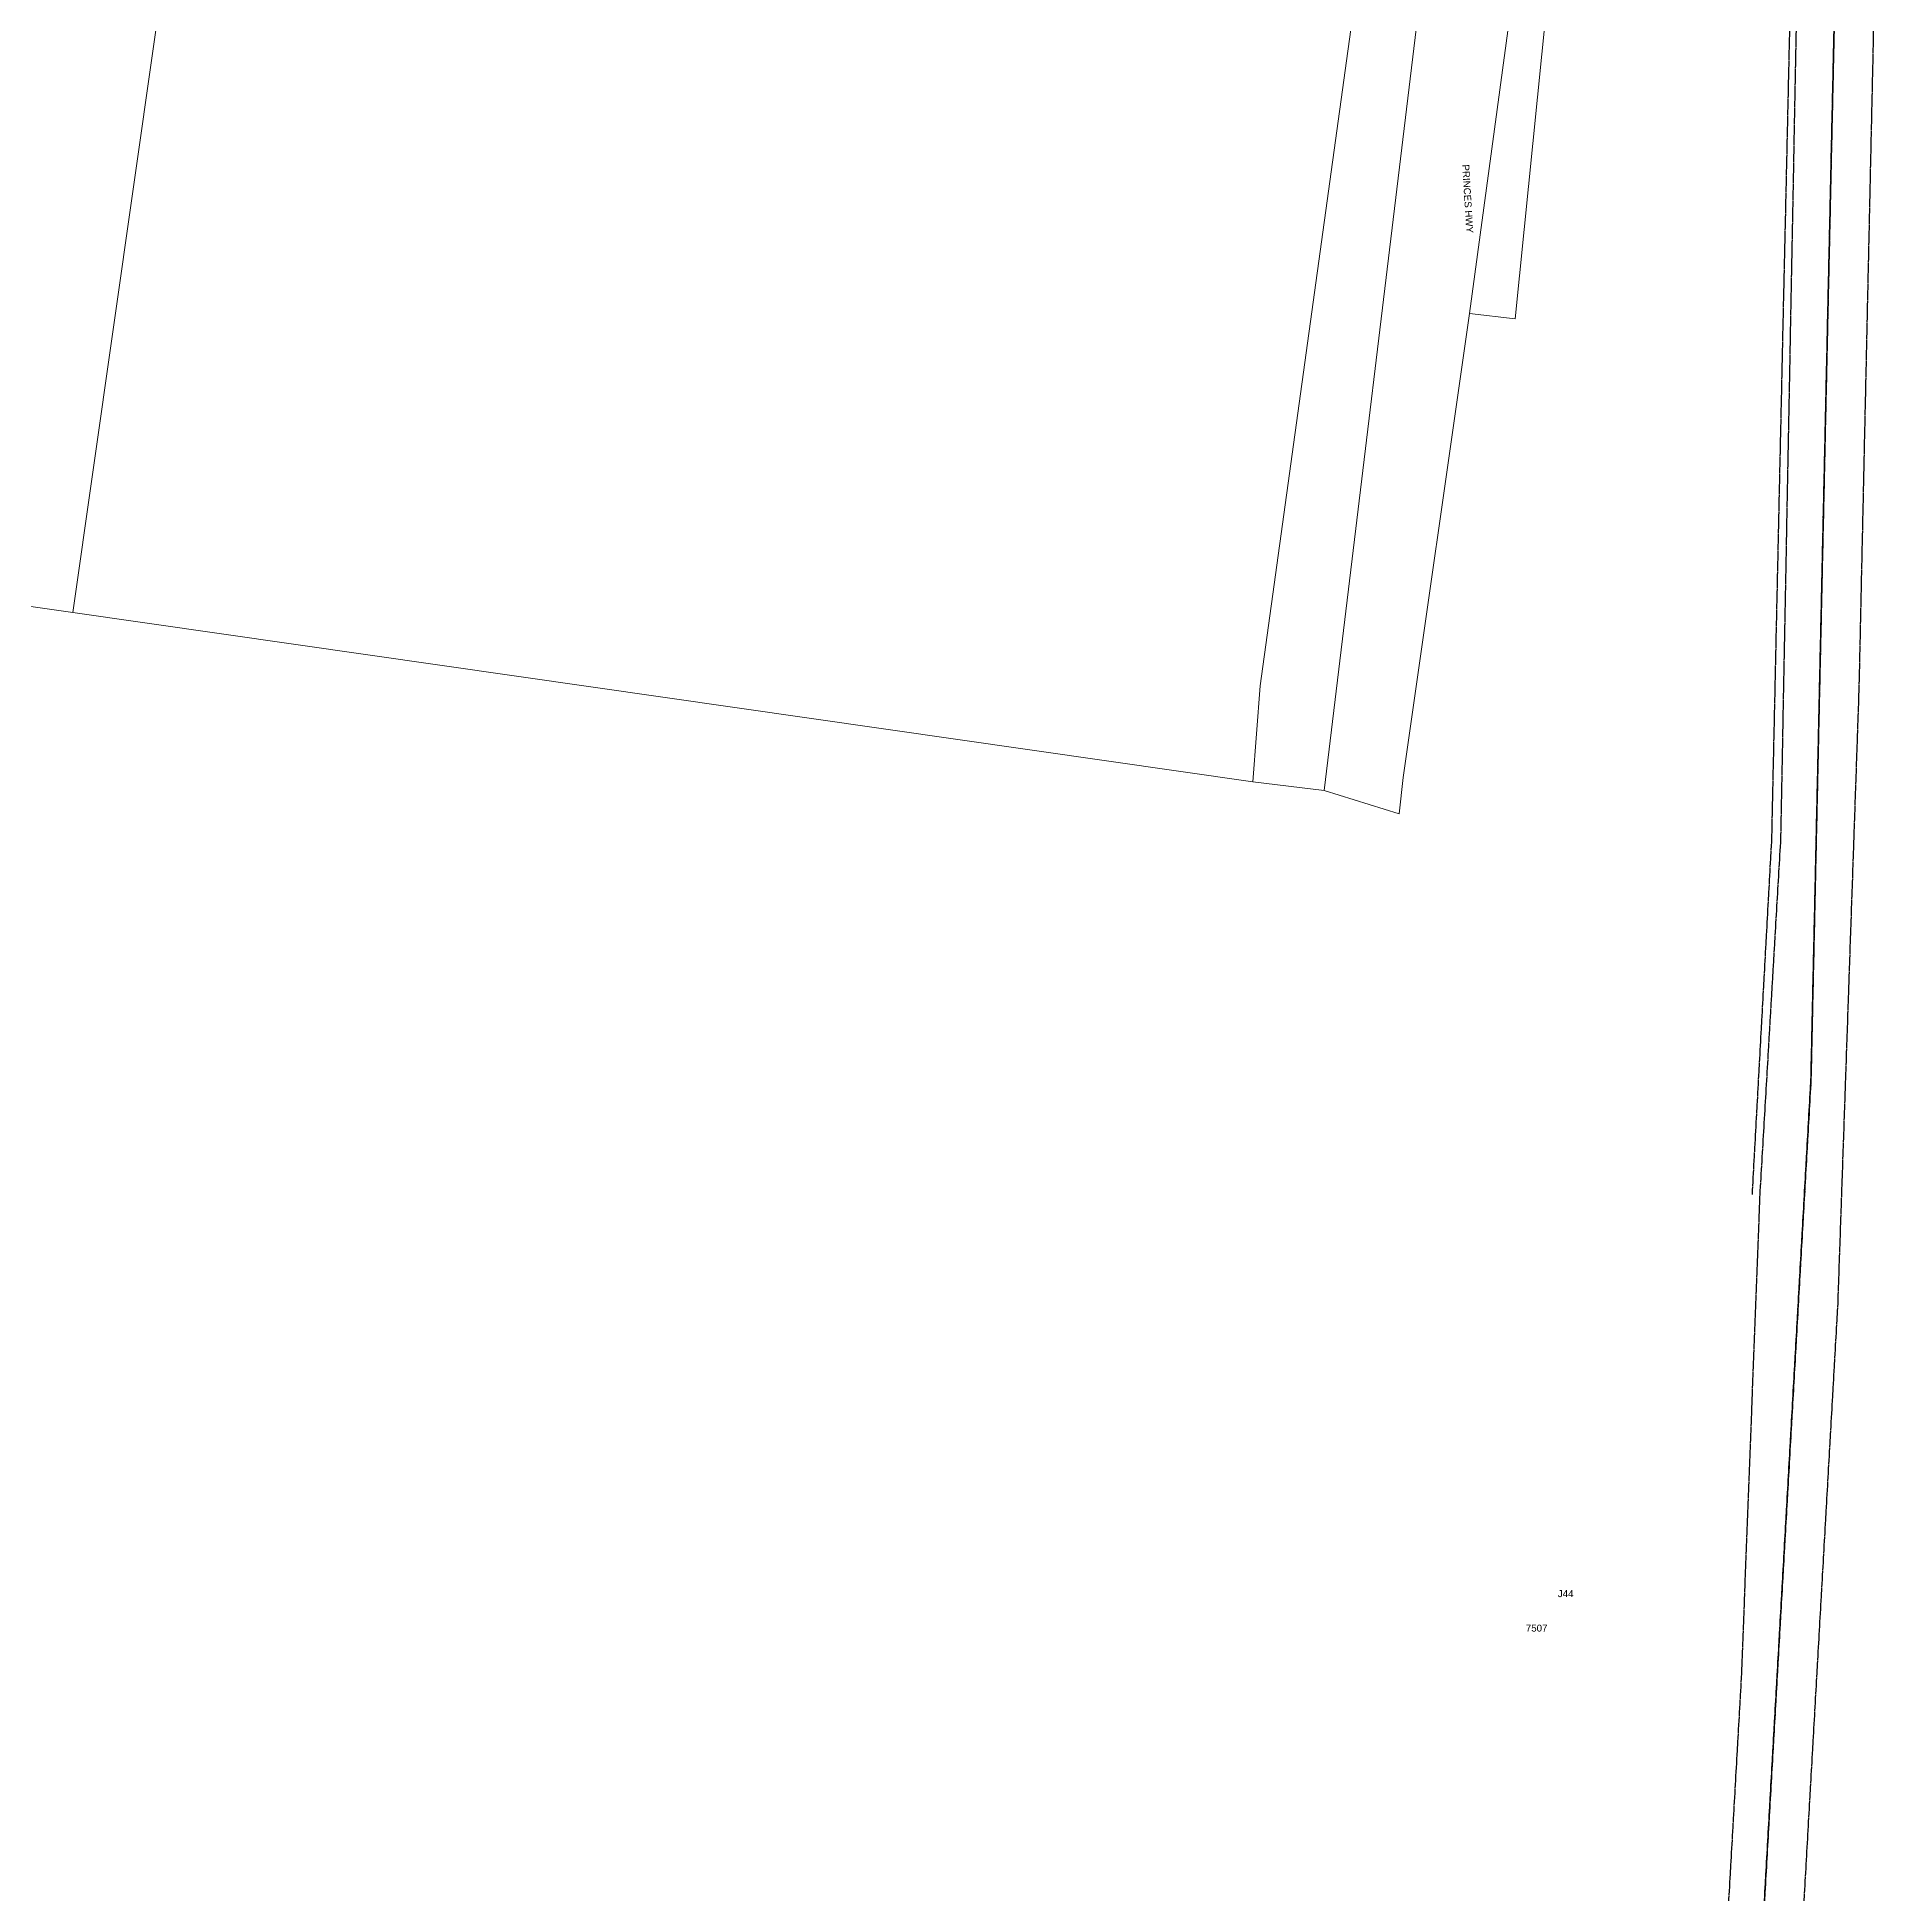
# Model space of a CAD drawing. Header units: metres. Extents: x 277863 to 282129, y 6130772 to 6135401.
# Drawn here: x 280741 to 281215.5, y 6131898.4 to 6132378.1 of the extents above; entities that cross this region are included whole.
import ezdxf

# ---------------------------------------------------------------- set-up
doc = ezdxf.new("R2010")
doc.units = ezdxf.units.M
doc.linetypes.add('Cable Exist OH', pattern=[1, 1, 0])
doc.layers.add('Cadastre Land Parcels_SP_EXT', color=9, linetype='Continuous', lineweight=5)
doc.layers.add('Cadastre Roads_SP_EXT', color=9, linetype='Continuous', lineweight=5)
doc.layers.add('Mains_HV_EXT', color=7, linetype='Continuous')
doc.layers.add('Mains_TR_EXT', color=7, linetype='Continuous')
doc.styles.get("Standard").update_dxf_attribs({"font": 'arial.ttf'})

msp = doc.modelspace()

# ---------------------------------------------------------------- linework, layer by layer
at = {"layer": 'Cadastre Land Parcels_SP_EXT', "linetype": 'Continuous'}
for points in [[(280526.39, 6132261.35), (280750.16, 6132229.47), (280750.16, 6132229.47), (280807.87, 6132634.21)], [(280807.87, 6132634.21), (280750.16, 6132229.47), (281054.91, 6132185.78), (281056.78, 6132210.53), (281096.07, 6132494.79)]]:
    msp.add_lwpolyline(points, dxfattribs=at)
for points in [[(281116.58, 6132541.14), (281119, 6132561.1), (281124.05, 6132602.89), (281111.22, 6132604.36), (281105.46, 6132562.73), (281102.71, 6132542.8), (281096.07, 6132494.79), (281056.78, 6132210.53), (281054.91, 6132185.78), (281073.34, 6132183.49), (281116.58, 6132541.14)], [(281141.02, 6132487.4), (281172.62, 6132534.44), (281140.94, 6132538.23), (281134.62, 6132481.94), (281110.88, 6132306.74), (281122.62, 6132305.28), (281141.02, 6132487.4)]]:
    msp.add_lwpolyline(points, close=True, dxfattribs=at)
at = {"layer": 'Cadastre Roads_SP_EXT', "linetype": 'Continuous'}
msp.add_lwpolyline([(281093.76, 6132186.86), (281110.88, 6132306.74), (281134.62, 6132481.94), (281140.94, 6132538.23), (281116.58, 6132541.14), (281073.34, 6132183.49), (281092.7, 6132177.52), (281093.76, 6132186.86)], close=True, dxfattribs=at)
at = {"layer": 'Mains_HV_EXT', "linetype": 'Cable Exist OH'}
for points in [[(281213.61, 6132770.14), (281211.42, 6132604.56), (281206.63, 6132453.15), (281203.07, 6132291.61), (281199.04, 6132108.74), (281190.76, 6131962.62), (281180.76, 6131786.08), (281171.1, 6131615.62), (281166.27, 6131530.29), (281157.58, 6131418.66)], [(281152.41, 6131435.07), (281153.07, 6131459.84), (281154.45, 6131484.3), (281181.13, 6131954.5), (281185.9, 6132079.06), (281191.28, 6132170.87), (281198.68, 6132557.71), (281203.36, 6132714.72), (281202.76, 6132742.52)], [(281183.91, 6132079.21), (281188.94, 6132170.85), (281191.8, 6132300.6), (281194.43, 6132417.53), (281195.69, 6132558.02)]]:
    msp.add_lwpolyline(points, dxfattribs=at)
at = {"layer": 'Mains_TR_EXT', "linetype": 'Cable Exist OH'}
for points in [[(281157.58, 6131418.66), (281166.27, 6131530.29), (281171.1, 6131615.62), (281180.76, 6131786.08), (281190.76, 6131962.62), (281199.04, 6132108.74), (281203.07, 6132291.61), (281206.63, 6132453.23), (281211.42, 6132604.56)], [(281175.6, 6131513.98), (281176.5, 6131529.72), (281182.04, 6131627.58), (281187.75, 6131728.44), (281197.77, 6131905.2), (281206.03, 6132051), (281211.51, 6132209.94), (281215.54, 6132392.94)]]:
    msp.add_lwpolyline(points, dxfattribs=at)

# ---------------------------------------------------------------- texts
at = {"layer": 'Cadastre Roads_SP_EXT'}
msp.add_text('PRINCES HWY', height=1.8, rotation=273.4802, dxfattribs=at).set_placement((281108.98, 6132345.13))
at = {"layer": 'Mains_TR_EXT'}
for s, p in [('J44', (281133.68, 6131975.24)), ('7507', (281125.41, 6131966.34))]:
    msp.add_text(s, height=1.8, dxfattribs=at).set_placement(p)

doc.saveas('drawing.dxf')
